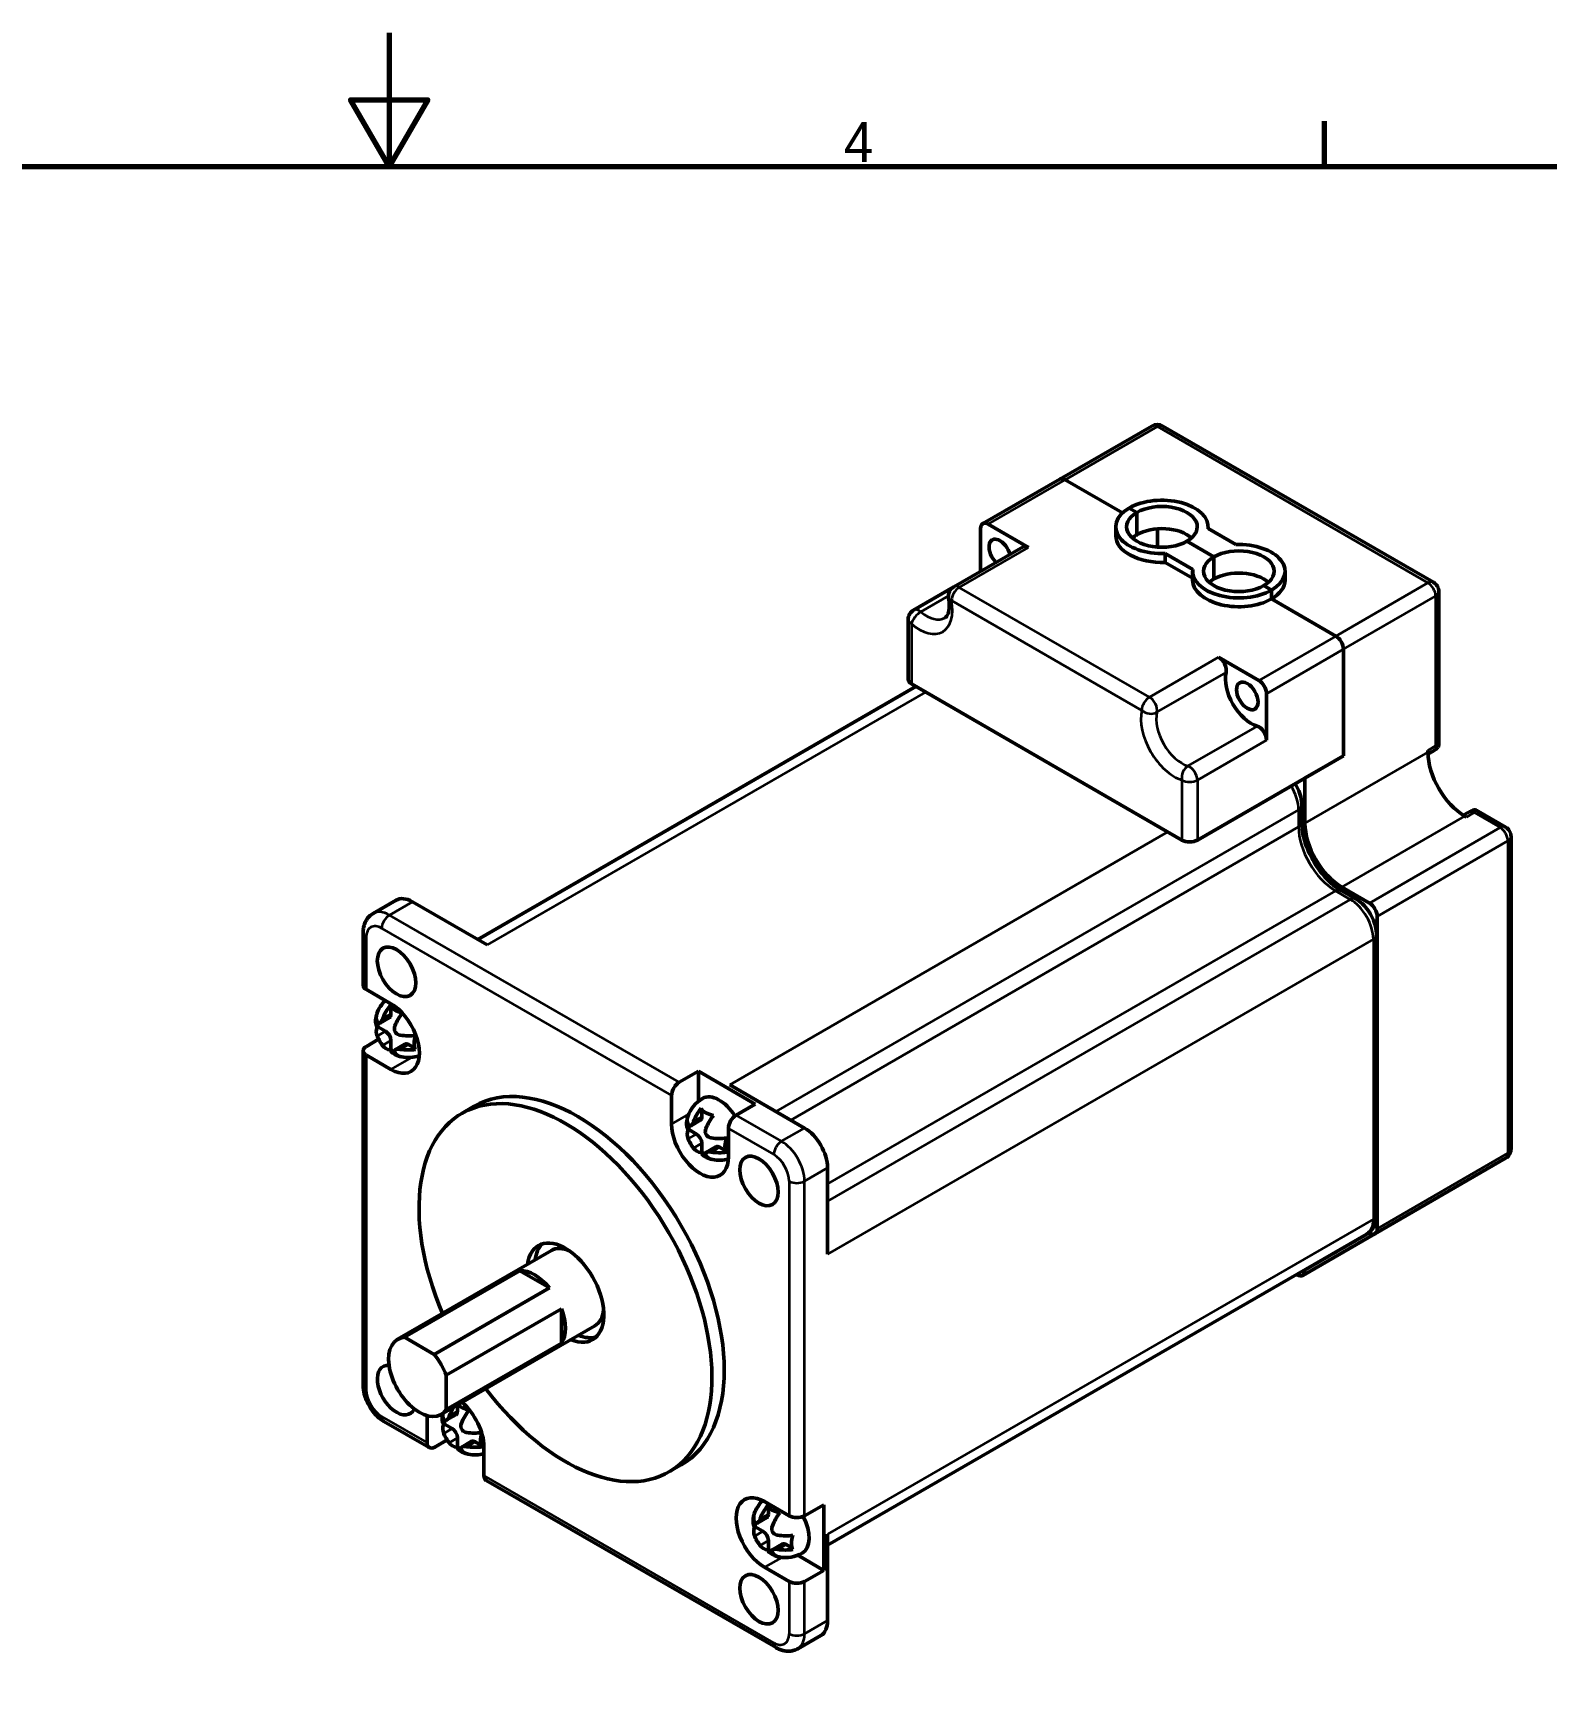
# Model space of a CAD drawing. Header units: millimetres. Extents: x -545 to 792, y -113 to 357.
# Drawn here: x -319.8 to -180.6, y 204.8 to 356.6 of the extents above; entities that cross this region are included whole.
import ezdxf

# ---------------------------------------------------------------- set-up
doc = ezdxf.new("R2010")
doc.units = ezdxf.units.MM
doc.header["$LTSCALE"] = 1.2
for name, color, linetype, lineweight in [('경계(ISO)', 7, 'Continuous', 70), ('외형선(ISO)', 7, 'Continuous', 50), ('좁은 외형선(ISO)', 7, 'Continuous', 35)]:
    doc.layers.add(name, color=color, linetype=linetype, lineweight=lineweight)
doc.styles.add('레이블 문자 (JIS)', font='')
doc.styles.get('레이블 문자 (JIS)').set_extended_font_data('Gulim')

# ---------------------------------------------------------------- blocks, each defined once
blk = doc.blocks.new('경계 Default Border')
at = {"layer": '경계(ISO)'}
blk.add_line((280, 287), (280, 290.4), dxfattribs=at)
at = {"layer": '경계(ISO)', "flags": 128}
for points in [[(210, 297), (210, 287), (207.11, 292), (212.89, 292), (210, 287)], [(10, 10), (10, 287), (410, 287), (410, 10), (10, 10)]]:
    blk.add_lwpolyline(points, dxfattribs=at)
at = {"layer": '경계(ISO)', "insert": (244.04, 287.33), "char_height": 3, "attachment_point": 7, "style": '레이블 문자 (JIS)'}
blk.add_mtext('4', dxfattribs=at)

msp = doc.modelspace()

# ---------------------------------------------------------------- linework, layer by layer
at = {"layer": '외형선(ISO)', "color": 0}
for p, q in [((-216.863, 320.385), (-225.348, 315.486)), ((-190.973, 306.015), (-215.863, 320.385)), ((-225.348, 315.486), (-232.419, 311.404)), ((-224.848, 315.437), (-219.567, 312.387)), ((-224.848, 315.437), (-219.567, 312.387)), ((-218.237, 312.436), (-218.944, 312.844)), ((-218.944, 312.844), (-218.237, 312.436)), ((-228.219, 309.218), (-231.919, 311.354)), ((-220.189, 310.293), (-220.189, 311.109)), ((-218.237, 312.436), (-218.237, 310.395)), ((-218.237, 312.436), (-218.237, 310.395)), ((-211.689, 310.942), (-211.689, 311.109)), ((-232.627, 310.946), (-232.627, 307.011)), ((-216.363, 310.928), (-216.363, 309.249)), ((-213.641, 309.782), (-211.166, 308.354)), ((-213.641, 309.782), (-211.166, 308.354)), ((-211.698, 310.947), (-209.149, 309.475)), ((-228.719, 309.267), (-235.083, 305.593)), ((-215.658, 308.661), (-213.108, 307.189)), ((-215.658, 307.844), (-215.658, 308.661)), ((-211.166, 308.354), (-211.166, 306.312)), ((-211.166, 308.354), (-211.166, 306.312)), ((-213.118, 306.378), (-215.658, 307.844)), ((-213.118, 307.027), (-213.118, 306.21)), ((-204.618, 306.21), (-204.618, 307.027)), ((-238.783, 303.456), (-235.083, 305.593)), ((-206.57, 305.7), (-205.863, 305.292)), ((-206.57, 305.7), (-205.863, 305.292)), ((-205.863, 304.475), (-205.863, 305.292)), ((-205.863, 305.292), (-205.863, 304.475)), ((-190.473, 291.187), (-190.473, 305.149)), ((-205.863, 304.475), (-199.958, 301.066)), ((-205.863, 304.475), (-199.958, 301.066)), ((-239.283, 302.59), (-239.283, 297.066)), ((-207.029, 296.984), (-210.73, 299.12)), ((-199.251, 299.842), (-199.251, 290.044)), ((-199.251, 299.842), (-199.251, 290.044)), ((-238.575, 296.417), (-278.88, 273.147)), ((-214.1, 282.287), (-238.99, 296.657)), ((-206.322, 291.486), (-206.322, 295.759)), ((-199.251, 290.044), (-212.686, 282.287)), ((-202.787, 288.002), (-199.251, 290.044)), ((-191.473, 290.542), (-191.473, 290.37)), ((-191.47, 290.206), (-190.973, 290.493)), ((-190.766, 290.95), (-190.633, 290.874)), ((-202.787, 283.838), (-202.787, 288.002)), ((-203.081, 285.484), (-203.081, 283.908)), ((-187.723, 284.863), (-188.22, 284.576)), ((-188.079, 284.491), (-187.93, 284.406)), ((-187.223, 284.967), (-187.223, 284.814)), ((-187.223, 284.967), (-187.223, 284.967)), ((-184.326, 283.48), (-186.872, 284.949)), ((-183.826, 253.873), (-183.826, 282.614)), ((-196.847, 276.49), (-199.392, 277.96)), ((-286.382, 276.761), (-288.503, 275.536)), ((-278.002, 272.64), (-284.882, 276.612)), ((-199.479, 277.67), (-198.115, 276.882)), ((-196.14, 246.524), (-196.14, 275.265)), ((-289.417, 273.755), (-289.417, 268.937)), ((-196.2, 273.567), (-196.2, 247.814)), ((-286.862, 267.223), (-289.124, 268.529)), ((-287.889, 265.453), (-287.007, 265.963)), ((-286.862, 266.949), (-286.862, 266.284)), ((-288.137, 265.058), (-288.064, 265.1)), ((-288.064, 265.469), (-288.064, 265.1)), ((-288.064, 265.1), (-287.357, 264.691)), ((-289.417, 262.895), (-289.417, 232.113)), ((-289.124, 263.303), (-287.996, 263.955)), ((-286.935, 262.975), (-286.862, 263.018)), ((-286.862, 263.834), (-286.862, 263.018)), ((-286.862, 263.018), (-286.542, 262.833)), ((-286.468, 262.992), (-285.585, 263.501)), ((-285.235, 263.467), (-284.659, 263.134)), ((-289.124, 262.487), (-286.862, 261.18)), ((-260.345, 259.997), (-258.577, 261.017)), ((-258.577, 261.017), (-253.345, 257.996)), ((-258.577, 261.017), (-258.577, 258.252)), ((-248.819, 255.792), (-255.699, 259.764)), ((-261.052, 258.772), (-261.052, 256.159)), ((-253.345, 257.996), (-255.113, 256.976)), ((-279.204, 257.797), (-280.335, 257.143)), ((-258.404, 256.512), (-259.287, 256.002)), ((-258.259, 257.498), (-258.259, 256.833)), ((-259.534, 255.607), (-259.461, 255.649)), ((-259.461, 256.018), (-259.461, 255.649)), ((-259.461, 255.649), (-258.754, 255.24)), ((-255.82, 253.138), (-255.82, 255.751)), ((-258.332, 253.525), (-258.259, 253.567)), ((-258.259, 254.383), (-258.259, 253.567)), ((-258.259, 253.567), (-257.939, 253.382)), ((-257.866, 253.541), (-256.983, 254.05)), ((-256.633, 254.016), (-256.057, 253.683)), ((-246.698, 244.173), (-246.698, 252.117)), ((-184.326, 253.007), (-196.347, 246.067)), ((-246.698, 217.406), (-197.115, 246.033)), ((-196.347, 246.067), (-202.994, 242.229)), ((-196.924, 246.161), (-196.847, 246.116)), ((-272.103, 244.518), (-286.245, 236.353)), ((-285.615, 236.537), (-275.008, 242.661)), ((-272.269, 241.08), (-275.008, 242.661)), ((-203.555, 242.314), (-203.494, 242.279)), ((-202.787, 242.687), (-202.787, 242.758)), ((-272.269, 241.08), (-282.876, 234.956)), ((-281.77, 233.041), (-271.164, 239.165)), ((-271.164, 236.003), (-271.164, 239.165)), ((-268.103, 237.59), (-282.245, 229.425)), ((-282.876, 234.956), (-285.615, 236.537)), ((-271.164, 236.003), (-281.77, 229.879)), ((-281.77, 229.879), (-281.77, 233.041)), ((-283.538, 229.318), (-283.538, 226.847)), ((-281.773, 228.895), (-280.89, 229.405)), ((-280.745, 229.725), (-280.745, 230.291)), ((-287.503, 228.798), (-283.331, 226.389)), ((-282.02, 228.499), (-281.947, 228.541)), ((-281.947, 228.91), (-281.947, 228.541)), ((-281.947, 228.541), (-281.24, 228.133)), ((-281.703, 227.09), (-282.831, 226.439)), ((-280.818, 226.417), (-280.745, 226.459)), ((-280.745, 227.275), (-280.745, 226.459)), ((-280.745, 226.459), (-280.425, 226.274)), ((-279.469, 226.943), (-280.352, 226.433)), ((-279.119, 226.908), (-278.543, 226.576)), ((-278.306, 223.826), (-278.306, 226.439)), ((-260.154, 224.801), (-261.285, 224.148)), ((-278.099, 223.368), (-251.441, 207.977)), ((-250.233, 220.111), (-252.496, 221.417)), ((-252.143, 220.939), (-252.143, 220.274)), ((-248.819, 220.111), (-247.051, 221.131)), ((-247.051, 221.131), (-247.051, 215.089)), ((-253.418, 219.048), (-253.345, 219.09)), ((-253.345, 219.459), (-253.345, 219.09)), ((-252.638, 218.682), (-253.345, 219.09)), ((-253.171, 219.444), (-252.288, 219.954)), ((-252.216, 216.966), (-252.143, 217.008)), ((-252.143, 217.825), (-252.143, 217.008)), ((-252.143, 217.008), (-251.823, 216.823)), ((-251.749, 216.982), (-250.866, 217.492)), ((-250.516, 217.457), (-249.94, 217.125)), ((-246.698, 210.476), (-246.698, 218.421)), ((-247.051, 215.089), (-249.446, 216.472)), ((-252.496, 215.375), (-250.233, 214.069)), ((-247.051, 215.089), (-248.819, 214.069)), ((-247.319, 209.103), (-249.441, 207.878))]:
    msp.add_line(p, q, dxfattribs=at)
for centre, radius, start, end in [((-216.363, 319.519), 1, 60, 120), ((-234.583, 304.727), 1, 120, 190.36798), ((-191.473, 305.149), 1, 0, 60), ((-238.283, 302.59), 1, 120, 180), ((-184.826, 282.614), 1, 0, 60), ((-285.271, 265.324), 3.05, 133.84684, 161.26179), ((-285.271, 265.324), 3.05, 198.73821, 221.26179), ((-285.271, 265.324), 3.05, 258.73821, 289.4681), ((-256.668, 255.873), 3.05, 120, 161.26179), ((-256.668, 255.873), 3.05, 198.73821, 221.26179), ((-184.826, 253.873), 1, 300, 0), ((-256.668, 255.873), 3.05, 258.73821, 286.04177), ((-279.154, 228.766), 3.05, 198.73821, 221.26179), ((-279.154, 228.766), 3.05, 258.73821, 286.15316), ((-250.552, 219.315), 3.05, 133.95823, 161.26179), ((-250.552, 219.315), 3.05, 198.73821, 221.26179), ((-250.552, 219.315), 3.05, 258.73821, 300)]:
    msp.add_arc(centre, radius, start, end, dxfattribs=at)
for centre, major_axis, ratio, start_param, end_param in [((-224.848, 314.62), (-0.5, 0.866), 0.5773503, 5.4977871, 6.2831853), ((-224.848, 314.62), (-0.5, 0.866), 0.5773503, 5.4977871, 6.2831853), ((-215.939, 311.109), (-4.25, 0), 0.5773503, 5.4977871, 7.9201259), ((-215.939, 311.109), (4.25, 0), 0.5773503, 6.217041, 8.6393798), ((-215.939, 311.109), (3.25, 0), 0.5773503, 5.4977871, 8.6393798), ((-231.919, 310.538), (-0.5, 0.866), 0.5773503, 5.4977871, 7.0685835), ((-215.939, 311.109), (-3.25, 0), 0.5773503, 5.4977871, 8.6393798), ((-230.859, 308.701), (-0.7, 1.212), 0.5773503, 4.2857638, 8.2806068), ((-215.939, 310.293), (-4.25, 0), 0.5773503, 0, 1.6369406), ((-215.939, 309.068), (-3.25, 0), 0.5773503, 5.4977871, 5.7080739), ((-215.939, 309.068), (-3.25, 0), 0.5773503, 3.7167041, 5.4977871), ((-228.219, 308.401), (-0.5, 0.866), 0.5773503, 5.4977871, 6.2831853), ((-208.868, 307.027), (-3.25, 0), 0.5773503, 5.4977871, 8.6393798), ((-208.868, 307.027), (3.25, 0), 0.5773503, 5.4977871, 8.6393798), ((-208.868, 307.027), (4.25, 0), 0.5773503, 5.4977871, 7.9201259), ((-208.868, 307.027), (-4.25, 0), 0.5773503, 6.217041, 8.6393798), ((-208.868, 304.986), (-3.25, 0), 0.5773503, 3.7167041, 5.4977871), ((-208.868, 306.21), (-4.25, 0), 0.5773503, 0, 2.3561945), ((-208.868, 304.986), (-3.25, 0), 0.5773503, 5.4977871, 5.7080739), ((-208.868, 306.21), (4.25, 0), 0.5773503, 5.4977871, 6.2831853), ((-199.958, 300.25), (-0.5, 0.866), 0.5773503, 3.9269908, 5.4977871), ((-199.958, 300.25), (0.5, -0.866), 0.5773503, 0.7853982, 2.3561945), ((-210.73, 298.304), (0.5, -0.866), 0.5773503, 0.5534386, 2.3561945), ((-207.736, 295.759), (-1.675, 2.901), 0.5773503, 0.5534386, 2.5881541), ((-238.283, 297.066), (-1, 0), 0.5773503, 0, 0.7853982), ((-207.029, 296.167), (0.5, -0.866), 0.5773503, 0.7853982, 2.3561945), ((-207.029, 291.894), (0.5, -0.866), 0.5773503, 0.7853982, 2.5881541), ((-188.079, 288.411), (2.4, -4.157), 0.5773503, 3.9269908, 5.4977871), ((-191.473, 291.359), (1.207, 0.697), 0.7174389, 4.712389, 5.1089032), ((-199.392, 281.879), (2.4, -4.157), 0.5773503, 3.9269908, 5.4977871), ((-187.223, 283.997), (1.207, 0.697), 0.7174389, 1.1742822, 1.5707963), ((-213.393, 282.695), (-1, 0), 0.5773503, 0.7853982, 2.3561945), ((-284.882, 274.163), (-1.5, 2.598), 0.5773503, 5.4977871, 6.2831853), ((-196.847, 275.673), (0.5, -0.866), 0.5773503, 0.7853982, 2.3561945), ((-288.417, 268.937), (-1, 0), 0.5773503, 0, 0.7853982), ((-286.862, 264.202), (1.85, -3.204), 0.5773503, 5.4977871, 8.6393798), ((-287.038, 266.345), (-0.874, -1.513), 0.5773503, 5.1188275, 5.9734086), ((-285.271, 265.977), (-2.943, 0), 0.5773503, 6.0897819, 6.5338088), ((-285.836, 265.651), (1.472, 2.549), 0.5773503, 1.3413244, 1.8214198), ((-287.357, 266.569), (0.35, -0.606), 0.5773503, 0, 0.7853982), ((-285.271, 267.365), (-1.747, 0), 0.5773503, 0.3097767, 1.2254622), ((-284.705, 264.998), (-1.472, -2.549), 0.5773503, 4.4951652, 4.9630125), ((-285.271, 264.671), (-2.943, 0), 0.5773503, 6.0537134, 6.5338088), ((-287.357, 264.12), (0.35, -0.606), 0.5773503, 0.7853982, 2.3561945), ((-285.271, 265.977), (-2.943, 0), 0.5773503, 1.3201728, 1.8002682), ((-283.503, 264.304), (-0.874, -1.513), 0.5773503, 5.0221657, 5.9734086), ((-288.417, 262.895), (-1, 0), 0.5773503, 5.4977871, 7.0685835), ((-285.836, 265.651), (-1.472, -2.549), 0.5773503, 6.0325618, 6.5126572), ((-285.271, 263.283), (-1.747, 0), 0.5773503, 0.3097767, 1.1643578), ((-284.705, 264.998), (-1.472, -2.549), 0.5773503, 6.0325618, 6.4765888), ((-285.271, 264.671), (-2.943, 0), 0.5773503, 1.3201728, 1.8002682), ((-285.235, 262.895), (-0.35, 0.606), 0.5773503, 5.4977871, 6.2831853), ((-270.81, 240.646), (-9.525, 16.498), 0.5773503, 1.7823444, 7.6424335), ((-269.679, 241.299), (-9.525, 16.498), 0.5773503, 3.1415927, 6.2831853), ((-260.345, 259.18), (0.5, 0.866), 0.5773503, 0.7853982, 2.3561945), ((-256.668, 255.873), (-1.525, 2.641), 0.5773503, 4.7672087, 6.2831853), ((-258.436, 256.894), (-0.874, -1.513), 0.5773503, 5.1188275, 5.9734086), ((-256.668, 256.526), (-2.943, 0), 0.5773503, 6.0897819, 6.5338088), ((-257.234, 256.2), (1.472, 2.549), 0.5773503, 1.3413244, 1.8214198), ((-258.754, 257.118), (0.35, -0.606), 0.5773503, 0, 0.7853982), ((-256.668, 257.915), (-1.747, 0), 0.5773503, 0.3097767, 1.2610197), ((-256.102, 255.547), (-1.472, -2.549), 0.5773503, 4.4829171, 4.9630125), ((-255.113, 256.159), (-0.5, -0.866), 0.5773503, 3.9269908, 5.4977871), ((-258.436, 254.649), (1.85, -3.204), 0.5773503, 3.9269908, 7.0685835), ((-256.668, 255.22), (-2.943, 0), 0.5773503, 6.0537134, 6.5338088), ((-258.754, 254.669), (0.35, -0.606), 0.5773503, 0.7853982, 2.3561945), ((-248.819, 253.342), (-1.5, 2.598), 0.5773503, 3.9269908, 5.4977871), ((-257.234, 256.2), (-1.472, -2.549), 0.5773503, 6.0325618, 6.5126572), ((-256.668, 253.832), (-1.747, 0), 0.5773503, 0.3097767, 1.1643578), ((-256.668, 256.526), (2.943, 0), 0.5773503, 4.4617655, 4.9418609), ((-256.668, 255.22), (-2.943, 0), 0.5773503, 1.3201728, 1.8002682), ((-256.633, 253.444), (-0.35, 0.606), 0.5773503, 5.4977871, 6.2831853), ((-254.9, 254.853), (-0.874, -1.513), 0.5773503, 5.0221657, 5.9734086), ((-256.102, 255.547), (-1.472, -2.549), 0.5773503, 6.0325618, 6.4765888), ((-196.847, 246.933), (0.5, -0.866), 0.5773503, 5.4977871, 7.0685835), ((-270.81, 240.646), (-2.5, 4.33), 0.5773503, 2.4980915, 6.9266864), ((-270.103, 241.054), (-2.5, 4.33), 0.5773503, 0.1418971, 0.6435011), ((-270.103, 241.054), (-2, 3.464), 0.5773503, 5.6160749, 6.2831853), ((-273.639, 239.013), (-2, 3.464), 0.5773503, 4.9924266, 6.0031477), ((-203.494, 243.095), (0.5, -0.866), 0.5773503, 5.4977871, 7.0685835), ((-273.639, 239.013), (2, -3.464), 0.5773503, 0.2800377, 1.2907587), ((-270.103, 241.054), (2, -3.464), 0.5773503, 0, 0.6671104), ((-270.103, 241.054), (2.5, -4.33), 0.5773503, 5.6396842, 6.1412883), ((-284.245, 232.889), (-2, 3.464), 0.5773503, 6.0031477, 9.7048156), ((-286.345, 231.676), (1.25, -2.165), 0.5773503, 2.7563534, 6.6684245), ((-284.245, 232.889), (-2, 3.464), 0.5773503, 4.4323513, 4.9924266), ((-280.922, 229.786), (-0.874, -1.513), 0.5773503, 5.2116393, 5.9734086), ((-279.154, 229.419), (-2.943, 0), 0.5773503, 6.2278182, 6.5338088), ((-279.72, 229.092), (-1.472, -2.549), 0.5773503, 4.6570218, 4.9630125), ((-281.24, 230.011), (0.35, -0.606), 0.5773503, 0, 0.7853982), ((-279.154, 230.807), (1.747, 0), 0.5773503, 3.640843, 4.4026123), ((-278.588, 228.439), (-1.472, -2.549), 0.5773503, 4.4829171, 4.9630125), ((-280.922, 227.949), (1.85, -3.204), 0.5773503, 0.7853982, 2.1226216), ((-279.154, 228.112), (-2.943, 0), 0.5773503, 6.0537134, 6.5338088), ((-281.24, 227.561), (0.35, -0.606), 0.5773503, 0.7853982, 2.3561945), ((-279.154, 229.419), (2.943, 0), 0.5773503, 4.4617655, 4.9296127), ((-277.386, 227.745), (-0.874, -1.513), 0.5773503, 5.0577232, 5.9734086), ((-282.831, 227.255), (-0.5, -0.866), 0.5773503, 5.4977871, 7.0685835), ((-279.72, 229.092), (-1.472, -2.549), 0.5773503, 6.0325618, 6.5126572), ((-279.154, 226.724), (-1.747, 0), 0.5773503, 0.3097767, 1.1643578), ((-278.588, 228.439), (-1.472, -2.549), 0.5773503, 6.0325618, 6.4765888), ((-279.154, 228.112), (-2.943, 0), 0.5773503, 1.3201728, 1.8002682), ((-279.119, 226.337), (-0.35, 0.606), 0.5773503, 5.4977871, 6.2831853), ((-277.599, 224.234), (-0.5, -0.866), 0.5773503, 5.4977871, 6.2831853), ((-252.496, 218.396), (-1.85, 3.204), 0.5773503, 5.4977871, 8.6393798), ((-252.319, 220.335), (-0.874, -1.513), 0.5773503, 5.1188275, 5.9734086), ((-250.552, 219.968), (-2.943, 0), 0.5773503, 6.0897819, 6.5338088), ((-251.117, 219.641), (1.472, 2.549), 0.5773503, 1.3413244, 1.8214198), ((-252.638, 220.56), (0.35, -0.606), 0.5773503, 0, 0.7853982), ((-250.552, 221.356), (-1.747, 0), 0.5773503, 0.3097767, 1.2610197), ((-249.986, 218.988), (-1.472, -2.549), 0.5773503, 4.4829171, 4.9630125), ((-249.526, 220.519), (1, 0), 0.5773503, 3.9269908, 5.4977871), ((-250.552, 219.315), (1.525, -2.641), 0.5773503, 0, 1.5159766), ((-250.552, 218.661), (-2.943, 0), 0.5773503, 6.0537134, 6.5338088), ((-252.638, 218.11), (-0.35, 0.606), 0.5773503, 3.9269908, 5.4977871), ((-251.117, 219.641), (-1.472, -2.549), 0.5773503, 6.0325618, 6.5126572), ((-250.552, 219.968), (2.943, 0), 0.5773503, 4.4617655, 4.9418609), ((-250.552, 218.661), (-2.943, 0), 0.5773503, 1.3201728, 1.8002682), ((-250.516, 216.886), (-0.35, 0.606), 0.5773503, 5.4977871, 6.2831853), ((-248.784, 218.294), (-0.874, -1.513), 0.5773503, 5.0221657, 5.9734086), ((-250.552, 217.273), (-1.747, 0), 0.5773503, 0.3097767, 1.1643578), ((-249.986, 218.988), (-1.472, -2.549), 0.5773503, 6.0325618, 6.4765888), ((-249.526, 214.477), (-1, 0), 0.5773503, 0.7853982, 2.3561945), ((-248.819, 211.701), (1.5, -2.598), 0.5773503, 0, 0.7853982)]:
    msp.add_ellipse(centre, major_axis=major_axis, ratio=ratio, start_param=start_param, end_param=end_param, dxfattribs=at)
for centre, major_axis in [((-208.09, 295.555), (-0.7, 1.212)), ((-286.345, 270.166), (1.25, -2.165)), ((-253.012, 250.921), (-1.25, 2.165)), ((-253.012, 212.432), (-1.25, 2.165))]:
    msp.add_ellipse(centre, major_axis=major_axis, ratio=0.5773503, dxfattribs=at)
for points, knots in [([(-235.566, 304.547), (-235.527, 304.332), (-235.506, 304.128), (-235.497, 303.753), (-235.509, 303.584), (-235.558, 303.291), (-235.595, 303.168), (-235.679, 302.974), (-235.725, 302.902), (-235.813, 302.798), (-235.855, 302.764), (-235.901, 302.738)], [6.0512257, 6.0512257, 6.0512257, 6.0512257, 6.2546973, 6.2546973, 6.4581688, 6.4581688, 6.6616404, 6.6616404, 6.8651119, 6.8651119, 7.0685835, 7.0685835, 7.0685835, 7.0685835]), ([(-190.546, 290.829), (-190.556, 290.834), (-190.568, 290.84), (-190.597, 290.854), (-190.615, 290.863), (-190.633, 290.874)], [-0.024444425, -0.024444425, -0.024444425, -0.024444425, -0.013950805, -0.013950805, -0.000000863, -0.000000863, -0.000000863, -0.000000863]), ([(-190.472, 291.126), (-190.472, 291.102), (-190.473, 291.078), (-190.483, 290.974), (-190.507, 290.897), (-190.546, 290.829)], [-0.081124898, -0.081124898, -0.081124898, -0.081124898, -0.071810213, -0.071810213, -0.040242214, -0.040242214, -0.040242214, -0.040242214]), ([(-190.472, 291.126), (-190.473, 291.13), (-190.473, 291.134), (-190.473, 291.142), (-190.473, 291.146), (-190.473, 291.154), (-190.473, 291.158), (-190.473, 291.167), (-190.473, 291.171), (-190.473, 291.179), (-190.473, 291.183), (-190.473, 291.187)], [1.555181969, 1.555181969, 1.555181969, 1.555181969, 1.558304841, 1.558304841, 1.561427712, 1.561427712, 1.564550584, 1.564550584, 1.567673455, 1.567673455, 1.570796327, 1.570796327, 1.570796327, 1.570796327]), ([(-203.69, 287.481), (-203.599, 287.332), (-203.516, 287.177), (-203.33, 286.774), (-203.24, 286.521), (-203.116, 286.006), (-203.081, 285.745), (-203.081, 285.484)], [2.30954494, 2.30954494, 2.30954494, 2.30954494, 2.51327412, 2.51327412, 2.82743339, 2.82743339, 3.14159265, 3.14159265, 3.14159265, 3.14159265]), ([(-203.081, 283.908), (-203.081, 283.539), (-203.034, 283.126), (-202.84, 282.251), (-202.69, 281.788), (-202.297, 280.863), (-202.051, 280.402), (-201.491, 279.537), (-201.175, 279.134), (-200.516, 278.432), (-200.173, 278.133), (-199.716, 277.814), (-199.597, 277.738), (-199.479, 277.67)], [6.2831853, 6.2831853, 6.2831853, 6.2831853, 6.5689535, 6.5689535, 6.8608463, 6.8608463, 7.1574999, 7.1574999, 7.4549956, 7.4549956, 7.7491497, 7.7491497, 7.8539816, 7.8539816, 7.8539816, 7.8539816]), ([(-187.223, 284.967), (-187.223, 284.99), (-187.222, 285.012), (-187.22, 285.044), (-187.219, 285.055), (-187.218, 285.065)], [-0.030439735, -0.030439735, -0.030439735, -0.030439735, -0.014713594, -0.014713594, -0.005293699, -0.005293699, -0.005293699, -0.005293699]), ([(-187.218, 285.065), (-187.157, 285.065), (-187.096, 285.054), (-186.998, 285.02), (-186.961, 285.002), (-186.924, 284.98)], [-0.066857709, -0.066857709, -0.066857709, -0.066857709, -0.042224925, -0.042224925, -0.025892802, -0.025892802, -0.025892802, -0.025892802]), ([(-186.872, 284.949), (-186.875, 284.951), (-186.879, 284.953), (-186.886, 284.957), (-186.889, 284.959), (-186.896, 284.963), (-186.9, 284.966), (-186.907, 284.97), (-186.91, 284.972), (-186.917, 284.976), (-186.921, 284.978), (-186.924, 284.98)], [0, 0, 0, 0, 0.003122872, 0.003122872, 0.006245743, 0.006245743, 0.009368615, 0.009368615, 0.012491486, 0.012491486, 0.015614358, 0.015614358, 0.015614358, 0.015614358]), ([(-198.115, 276.882), (-197.888, 276.751), (-197.68, 276.591), (-197.296, 276.226), (-197.122, 276.021), (-196.811, 275.581), (-196.675, 275.346), (-196.45, 274.857), (-196.36, 274.604), (-196.235, 274.089), (-196.2, 273.828), (-196.2, 273.567)], [1.5707963, 1.5707963, 1.5707963, 1.5707963, 1.8849556, 1.8849556, 2.1991149, 2.1991149, 2.5132741, 2.5132741, 2.8274334, 2.8274334, 3.1415927, 3.1415927, 3.1415927, 3.1415927]), ([(-288.503, 275.536), (-288.634, 275.461), (-288.754, 275.367), (-288.963, 275.156), (-289.051, 275.039), (-289.196, 274.794), (-289.253, 274.667), (-289.339, 274.409), (-289.369, 274.278), (-289.408, 274.016), (-289.417, 273.885), (-289.417, 273.755)], [5.49778714, 5.49778714, 5.49778714, 5.49778714, 5.65486678, 5.65486678, 5.81194641, 5.81194641, 5.96902604, 5.96902604, 6.12610567, 6.12610567, 6.28318531, 6.28318531, 6.28318531, 6.28318531]), ([(-288.122, 265.556), (-288.099, 265.504), (-288.065, 265.461), (-287.984, 265.422), (-287.936, 265.426), (-287.843, 265.48), (-287.793, 265.532), (-287.702, 265.67), (-287.661, 265.756), (-287.627, 265.842)], [0, 0, 0, 0, 0.02813117, 0.02813117, 0.05626233, 0.05626233, 0.0843935, 0.0843935, 0.11252467, 0.11252467, 0.11252467, 0.11252467]), ([(-287.627, 263.392), (-287.661, 263.439), (-287.702, 263.501), (-287.793, 263.648), (-287.843, 263.731), (-287.936, 263.893), (-287.984, 263.978), (-288.065, 264.13), (-288.099, 264.197), (-288.122, 264.25)], [0.2691638, 0.2691638, 0.2691638, 0.2691638, 0.29729496, 0.29729496, 0.32542613, 0.32542613, 0.3535573, 0.3535573, 0.38168846, 0.38168846, 0.38168846, 0.38168846]), ([(-286.001, 264.331), (-286.091, 264.345), (-286.187, 264.376), (-286.352, 264.48), (-286.421, 264.552), (-286.515, 264.714), (-286.542, 264.81), (-286.55, 265.005), (-286.529, 265.103), (-286.496, 265.189)], [-0.5263783, -0.5263783, -0.5263783, -0.5263783, -0.49824713, -0.49824713, -0.47011596, -0.47011596, -0.4419848, -0.4419848, -0.41385363, -0.41385363, -0.41385363, -0.41385363]), ([(-286.001, 263.025), (-286.091, 263.038), (-286.187, 263.045), (-286.352, 263.036), (-286.421, 263.019), (-286.515, 262.965), (-286.542, 262.926), (-286.55, 262.836), (-286.529, 262.785), (-286.496, 262.739)], [0.14471021, 0.14471021, 0.14471021, 0.14471021, 0.17284138, 0.17284138, 0.20097255, 0.20097255, 0.22910371, 0.22910371, 0.25723488, 0.25723488, 0.25723488, 0.25723488]), ([(-259.519, 256.105), (-259.496, 256.053), (-259.463, 256.01), (-259.381, 255.971), (-259.334, 255.975), (-259.24, 256.03), (-259.191, 256.081), (-259.1, 256.219), (-259.058, 256.305), (-259.024, 256.391)], [0.14468984, 0.14468984, 0.14468984, 0.14468984, 0.172821, 0.172821, 0.20095217, 0.20095217, 0.22908334, 0.22908334, 0.2572145, 0.2572145, 0.2572145, 0.2572145]), ([(-257.893, 255.738), (-257.927, 255.652), (-257.947, 255.554), (-257.94, 255.359), (-257.913, 255.263), (-257.819, 255.101), (-257.749, 255.029), (-257.584, 254.925), (-257.489, 254.894), (-257.398, 254.88)], [0.2691638, 0.2691638, 0.2691638, 0.2691638, 0.29729496, 0.29729496, 0.32542613, 0.32542613, 0.3535573, 0.3535573, 0.38168846, 0.38168846, 0.38168846, 0.38168846]), ([(-259.024, 253.941), (-259.058, 253.988), (-259.1, 254.05), (-259.191, 254.197), (-259.24, 254.28), (-259.334, 254.442), (-259.381, 254.527), (-259.463, 254.679), (-259.496, 254.746), (-259.519, 254.799)], [0, 0, 0, 0, 0.02813117, 0.02813117, 0.05626233, 0.05626233, 0.0843935, 0.0843935, 0.11252467, 0.11252467, 0.11252467, 0.11252467]), ([(-257.893, 253.288), (-257.927, 253.334), (-257.947, 253.385), (-257.94, 253.475), (-257.913, 253.514), (-257.819, 253.568), (-257.749, 253.585), (-257.584, 253.594), (-257.489, 253.587), (-257.398, 253.574)], [-0.25723488, -0.25723488, -0.25723488, -0.25723488, -0.22910371, -0.22910371, -0.20097255, -0.20097255, -0.17284138, -0.17284138, -0.14471021, -0.14471021, -0.14471021, -0.14471021]), ([(-196.2, 247.814), (-196.2, 247.684), (-196.209, 247.553), (-196.248, 247.291), (-196.278, 247.16), (-196.365, 246.902), (-196.422, 246.775), (-196.567, 246.53), (-196.655, 246.413), (-196.864, 246.202), (-196.984, 246.108), (-197.115, 246.033)], [3.14159265, 3.14159265, 3.14159265, 3.14159265, 3.29867229, 3.29867229, 3.45575192, 3.45575192, 3.61283155, 3.61283155, 3.76991118, 3.76991118, 3.92699082, 3.92699082, 3.92699082, 3.92699082]), ([(-289.417, 232.113), (-289.417, 231.852), (-289.382, 231.591), (-289.258, 231.076), (-289.168, 230.823), (-288.942, 230.334), (-288.806, 230.099), (-288.496, 229.659), (-288.321, 229.454), (-287.938, 229.089), (-287.73, 228.929), (-287.503, 228.798)], [6.2831853, 6.2831853, 6.2831853, 6.2831853, 6.5973446, 6.5973446, 6.9115038, 6.9115038, 7.2256631, 7.2256631, 7.5398224, 7.5398224, 7.8539816, 7.8539816, 7.8539816, 7.8539816]), ([(-281.51, 229.283), (-281.544, 229.198), (-281.586, 229.112), (-281.677, 228.974), (-281.726, 228.922), (-281.82, 228.868), (-281.867, 228.863), (-281.949, 228.902), (-281.982, 228.945), (-282.005, 228.997)], [-0.5263783, -0.5263783, -0.5263783, -0.5263783, -0.49824713, -0.49824713, -0.47011596, -0.47011596, -0.4419848, -0.4419848, -0.41385363, -0.41385363, -0.41385363, -0.41385363]), ([(-281.51, 226.834), (-281.544, 226.88), (-281.586, 226.943), (-281.677, 227.089), (-281.726, 227.172), (-281.82, 227.335), (-281.867, 227.419), (-281.949, 227.571), (-281.982, 227.639), (-282.005, 227.691)], [0, 0, 0, 0, 0.02813117, 0.02813117, 0.05626233, 0.05626233, 0.0843935, 0.0843935, 0.11252467, 0.11252467, 0.11252467, 0.11252467]), ([(-280.379, 228.63), (-280.413, 228.545), (-280.433, 228.446), (-280.426, 228.252), (-280.399, 228.155), (-280.305, 227.993), (-280.235, 227.921), (-280.07, 227.818), (-279.975, 227.786), (-279.884, 227.773)], [0.41385363, 0.41385363, 0.41385363, 0.41385363, 0.4419848, 0.4419848, 0.47011596, 0.47011596, 0.49824713, 0.49824713, 0.5263783, 0.5263783, 0.5263783, 0.5263783]), ([(-279.884, 226.466), (-279.975, 226.48), (-280.07, 226.487), (-280.235, 226.477), (-280.305, 226.46), (-280.399, 226.406), (-280.426, 226.367), (-280.433, 226.277), (-280.413, 226.227), (-280.379, 226.18)], [0, 0, 0, 0, 0.02813117, 0.02813117, 0.05626233, 0.05626233, 0.0843935, 0.0843935, 0.11252467, 0.11252467, 0.11252467, 0.11252467]), ([(-253.403, 219.546), (-253.38, 219.494), (-253.346, 219.451), (-253.265, 219.412), (-253.217, 219.417), (-253.124, 219.471), (-253.074, 219.523), (-252.983, 219.661), (-252.942, 219.747), (-252.908, 219.832)], [0.41385363, 0.41385363, 0.41385363, 0.41385363, 0.4419848, 0.4419848, 0.47011596, 0.47011596, 0.49824713, 0.49824713, 0.5263783, 0.5263783, 0.5263783, 0.5263783]), ([(-251.777, 219.179), (-251.81, 219.094), (-251.831, 218.995), (-251.824, 218.801), (-251.796, 218.704), (-251.702, 218.542), (-251.633, 218.47), (-251.468, 218.367), (-251.372, 218.335), (-251.282, 218.322)], [0.14468984, 0.14468984, 0.14468984, 0.14468984, 0.172821, 0.172821, 0.20095217, 0.20095217, 0.22908334, 0.22908334, 0.2572145, 0.2572145, 0.2572145, 0.2572145]), ([(-253.403, 218.24), (-253.38, 218.188), (-253.346, 218.12), (-253.265, 217.969), (-253.217, 217.884), (-253.124, 217.721), (-253.074, 217.638), (-252.983, 217.492), (-252.942, 217.429), (-252.908, 217.383)], [-0.11252467, -0.11252467, -0.11252467, -0.11252467, -0.0843935, -0.0843935, -0.05626233, -0.05626233, -0.02813117, -0.02813117, 0, 0, 0, 0]), ([(-251.282, 217.015), (-251.372, 217.029), (-251.468, 217.036), (-251.633, 217.026), (-251.702, 217.009), (-251.796, 216.955), (-251.824, 216.916), (-251.831, 216.826), (-251.81, 216.776), (-251.777, 216.729)], [0.2691638, 0.2691638, 0.2691638, 0.2691638, 0.29729496, 0.29729496, 0.32542613, 0.32542613, 0.3535573, 0.3535573, 0.38168846, 0.38168846, 0.38168846, 0.38168846]), ([(-251.441, 207.977), (-251.327, 207.912), (-251.209, 207.854), (-250.963, 207.757), (-250.835, 207.717), (-250.568, 207.664), (-250.43, 207.649), (-250.145, 207.652), (-250, 207.67), (-249.713, 207.745), (-249.571, 207.802), (-249.441, 207.878)], [1.57079633, 1.57079633, 1.57079633, 1.57079633, 1.72787596, 1.72787596, 1.88495559, 1.88495559, 2.04203522, 2.04203522, 2.19911486, 2.19911486, 2.35619449, 2.35619449, 2.35619449, 2.35619449])]:
    msp.add_open_spline(points, degree=3, knots=knots, dxfattribs=at)
at = {"layer": '좁은 외형선(ISO)', "color": 0}
for p, q in [((-224.848, 315.437), (-216.363, 320.336)), ((-216.363, 320.336), (-191.473, 305.965)), ((-231.919, 311.354), (-224.848, 315.437)), ((-234.583, 305.543), (-228.219, 309.218)), ((-217.094, 295.446), (-234.583, 305.543)), ((-191.473, 305.965), (-199.958, 301.066)), ((-238.121, 303.291), (-235.582, 304.757)), ((-235.29, 304.319), (-217.801, 294.221)), ((-199.251, 299.842), (-190.766, 304.741)), ((-190.766, 304.741), (-190.766, 290.95)), ((-238.99, 302.182), (-238.99, 296.657)), ((-199.958, 301.066), (-207.029, 296.984)), ((-210.73, 299.12), (-217.094, 295.446)), ((-206.322, 295.759), (-199.251, 299.842)), ((-216.406, 294.045), (-210.042, 297.719)), ((-237.696, 295.91), (-278.002, 272.64)), ((-207.192, 292.783), (-213.556, 289.108)), ((-212.686, 287.812), (-206.322, 291.486)), ((-191.473, 290.37), (-202.787, 283.838)), ((-190.766, 290.95), (-191.473, 290.542)), ((-214.1, 287.812), (-214.1, 282.287)), ((-212.686, 287.812), (-212.686, 282.287)), ((-203.374, 285.075), (-251.457, 257.314)), ((-203.374, 285.075), (-203.374, 283.499)), ((-199.392, 277.96), (-188.079, 284.491)), ((-187.93, 284.406), (-187.223, 284.814)), ((-187.223, 284.814), (-184.826, 283.43)), ((-215.394, 283.034), (-255.699, 259.764)), ((-203.374, 283.499), (-250.092, 256.526)), ((-184.826, 283.43), (-196.847, 276.49)), ((-196.14, 275.265), (-184.119, 282.205)), ((-184.119, 282.205), (-184.119, 253.465)), ((-284.882, 276.612), (-287.003, 275.388)), ((-199.979, 277.621), (-246.698, 250.648)), ((-198.615, 276.833), (-246.698, 249.072)), ((-199.979, 277.621), (-198.615, 276.833)), ((-260.345, 259.997), (-287.003, 275.388)), ((-289.124, 268.529), (-289.124, 273.346)), ((-287.71, 274.163), (-261.052, 258.772)), ((-196.493, 273.159), (-246.698, 244.173)), ((-196.493, 273.159), (-196.493, 247.406)), ((-287.627, 265.842), (-286.862, 266.284)), ((-288.122, 264.25), (-287.357, 264.691)), ((-287.627, 263.392), (-286.862, 263.834)), ((-286.001, 263.025), (-285.235, 263.467)), ((-289.124, 231.705), (-289.124, 262.487)), ((-286.862, 261.18), (-284.935, 262.293)), ((-261.052, 256.159), (-259.473, 257.071)), ((-259.024, 256.391), (-258.259, 256.833)), ((-250.941, 254.567), (-255.113, 256.976)), ((-259.519, 254.799), (-258.754, 255.24)), ((-255.82, 255.751), (-251.648, 253.342)), ((-250.941, 254.567), (-248.819, 255.792)), ((-259.024, 253.941), (-258.259, 254.383)), ((-257.398, 253.574), (-256.633, 254.016)), ((-184.119, 253.465), (-196.14, 246.524)), ((-246.698, 252.117), (-248.819, 250.893)), ((-250.233, 250.893), (-250.233, 220.111)), ((-248.819, 220.111), (-248.819, 250.893)), ((-196.493, 247.406), (-246.698, 218.421)), ((-196.847, 246.116), (-202.787, 242.687)), ((-283.538, 226.847), (-287.71, 229.255)), ((-281.51, 229.283), (-280.745, 229.725)), ((-282.005, 227.691), (-281.24, 228.133)), ((-281.51, 226.834), (-280.745, 227.275)), ((-279.884, 226.466), (-279.119, 226.908)), ((-251.648, 208.435), (-278.306, 223.826)), ((-252.908, 219.832), (-252.143, 220.274)), ((-253.403, 218.24), (-252.638, 218.682)), ((-252.908, 217.383), (-252.143, 217.825)), ((-251.282, 217.015), (-250.516, 217.457)), ((-250.917, 216.287), (-252.496, 215.375)), ((-250.233, 214.069), (-250.233, 209.251)), ((-248.819, 209.251), (-248.819, 214.069)), ((-248.819, 209.251), (-246.698, 210.476))]:
    msp.add_line(p, q, dxfattribs=at)
for centre, major_axis, ratio, start_param, end_param in [((-216.363, 319.519), (-0.5, 0.866), 0.5773503, 5.4977871, 6.2831853), ((-216.363, 319.519), (0.5, 0.866), 0.5773503, 0, 0.7853982), ((-234.583, 304.727), (0.5, 0.866), 0.5773503, 0.7853982, 2.3561945), ((-234.583, 304.727), (-0.5, 0.866), 0.5773503, 5.4977871, 6.2831853), ((-191.473, 305.149), (0.5, 0.866), 0.5773503, 0, 0.7853982), ((-191.473, 305.149), (-0.5, 0.866), 0.5773503, 3.9269908, 5.4977871), ((-191.473, 305.149), (1, 0), 0.5773503, 5.4977871, 6.2831853), ((-238.283, 305.23), (2.175, -3.767), 0.5773503, 5.2658276, 7.300543), ((-238.283, 302.59), (-0.5, 0.866), 0.5773503, 5.2658276, 6.2831853), ((-234.583, 304.727), (-0.984, -0.18), 0.4291634, 0, 0.6934686), ((-238.283, 302.59), (-1, 0), 0.5773503, 0, 0.7853982), ((-238.283, 302.59), (0.648, 0.762), 0.4291634, 0.8773278, 2.4481241), ((-237.576, 305.639), (1.675, -2.901), 0.5773503, 5.2658276, 6.2831853), ((-217.094, 294.63), (-0.5, -0.866), 0.5773503, 3.9269908, 5.4977871), ((-217.094, 294.63), (-0.5, 0.866), 0.5773503, 3.6950312, 5.4977871), ((-214.807, 291.677), (2.175, -3.767), 0.5773503, 3.6950312, 5.7297467), ((-217.094, 294.63), (0.974, -0.226), 0.6946118, 4.0731686, 5.6439649), ((-214.1, 292.085), (-1.675, 2.901), 0.5773503, 0.5534386, 2.5881541), ((-191.473, 291.187), (1, 0), 0.5773503, 5.7097791, 6.2831853), ((-213.393, 288.22), (-0.291, -0.957), 0.6946118, 3.780813, 5.3516094), ((-213.393, 288.22), (-0.5, 0.866), 0.5773503, 3.9269908, 5.7297467), ((-213.393, 288.22), (1, 0), 0.5773503, 3.9269908, 5.4977871), ((-205.495, 286.3), (1.5, -2.598), 0.5773503, 0.7853982, 1.6108764), ((-204.081, 285.484), (1, 0), 0.5773503, 5.4977871, 6.2831853), ((-204.081, 283.908), (1, 0), 0.5773503, 5.4977871, 6.2831853), ((-187.372, 284.083), (0.5, 0.866), 0.5773503, 0, 0.5734139), ((-199.979, 281.54), (2.4, -4.157), 0.5773503, 3.9269908, 5.4977871), ((-184.826, 282.614), (0.5, 0.866), 0.5773503, 0, 0.7853982), ((-184.826, 282.614), (-0.5, 0.866), 0.5773503, 3.9269908, 5.4977871), ((-184.826, 282.614), (1, 0), 0.5773503, 5.4977871, 6.2831853), ((-199.979, 276.804), (0.5, 0.866), 0.5773503, 0, 0.7853982), ((-198.615, 276.016), (0.5, 0.866), 0.5773503, 0, 0.7853982), ((-198.615, 274.383), (1.5, -2.598), 0.5773503, 0.7853982, 2.3561945), ((-287.003, 272.938), (-1.5, 2.598), 0.5773503, 5.4977871, 6.2831853), ((-287.003, 274.571), (-0.5, -0.866), 0.5773503, 3.9269908, 5.4977871), ((-288.417, 273.755), (-1, 0), 0.5773503, 0, 0.7853982), ((-287.71, 272.53), (-1, 1.732), 0.5773503, 5.4977871, 7.0685835), ((-197.2, 273.567), (1, 0), 0.5773503, 5.4977871, 6.2831853), ((-250.941, 253.75), (0.5, 0.866), 0.5773503, 0.7853982, 2.3561945), ((-250.941, 252.117), (-1.5, 2.598), 0.5773503, 3.9269908, 5.4977871), ((-184.826, 253.873), (0.5, -0.866), 0.5773503, 0, 0.7853982), ((-184.826, 253.873), (1, 0), 0.5773503, 5.4977871, 6.2831853), ((-251.648, 251.709), (1, -1.732), 0.5773503, 0.7853982, 2.3561945), ((-249.526, 251.301), (1, 0), 0.5773503, 3.9269908, 5.4977871), ((-198.615, 248.631), (1.5, -2.598), 0.5773503, 0, 0.7853982), ((-197.2, 247.814), (1, 0), 0.5773503, 5.4977871, 6.2831853), ((-288.417, 232.113), (-1, 0), 0.5773503, 0, 0.7853982), ((-287.71, 230.888), (-1, 1.732), 0.5773503, 0.7853982, 2.3561945), ((-287.003, 229.664), (-0.5, -0.866), 0.5773503, 5.4977871, 6.2831853), ((-251.648, 210.068), (1, -1.732), 0.5773503, 5.4977871, 7.0685835), ((-250.941, 208.843), (-0.5, -0.866), 0.5773503, 5.4977871, 6.2831853), ((-249.526, 209.66), (1, 0), 0.5773503, 3.9269908, 5.4977871), ((-250.941, 210.476), (1.5, -2.598), 0.5773503, 0, 0.7853982)]:
    msp.add_ellipse(centre, major_axis=major_axis, ratio=ratio, start_param=start_param, end_param=end_param, dxfattribs=at)

# ---------------------------------------------------------------- block references
at = {"color": 0, "xscale": 1.2289725, "yscale": 1.2289725, "zscale": 1.2289725}
msp.add_blockref('경계 Default Border', (-545.109, -8.45), dxfattribs=at)

doc.saveas('drawing.dxf')
